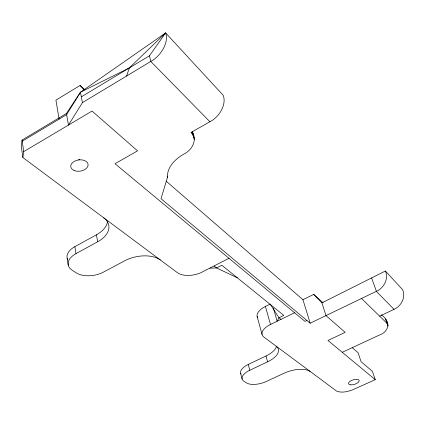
<?xml version="1.0" encoding="UTF-8"?>
<svg xmlns="http://www.w3.org/2000/svg" width="425" height="425" viewBox="0 0 425 425"><rect width="100%" height="100%" fill="white"/><g stroke="black" fill="none" stroke-linecap="round" stroke-linejoin="round"><path stroke-width="0.64" d="M194.283 139.533L192.557 132.117C197.136 140.739 192.079 150.036 183.993 154.025A35.721 22.562 -14.7 0 0 167.482 177.273L161.017 198.719L310.181 323.197L378.298 290.387A15.539 13.106 -42.4 0 0 385.39 271.017L402.587 289.653A14.96 12.851 -41.8 0 1 394.033 309.368L379.631 316.147M194.012 137.615L192.36 134.056L191 132.483L212.473 120.28A20.968 14.641 -45.4 0 0 223.178 95.258L165.633 32.906L80.458 92.236L66.422 113.496L22.079 140.059L21.25 145.993L22.854 157.542L177.299 272.606A18.96 10.567 -13.5 0 0 200.542 272.871L228.979 258.304M381.283 314.851C391.005 321.374 389.603 331.686 378.771 335.336L342.247 352.304L327.978 340.462L345.158 332.377L325.991 315.616L321.906 302.86L313.735 294.403L302.929 299.683L166.175 181.167M22.854 157.542L23.699 151.635L22.079 140.059M126.597 76.118L129.296 67.936L165.633 32.906A22.897 14.806 -45.9 0 1 153.51 59.792L82.423 102.643L68.457 125.093L23.699 151.635M129.296 67.936L80.458 92.236L66.624 114.638L22.249 141.196M82.423 102.643L81.329 96.858L149.435 55.797L165.633 32.906L163.057 34.993M84.979 89.877L80.07 85.483L55.925 100.146L59.123 119.133M67.676 259.712A19.959 11.496 -9.2 0 1 74.858 246.654L96.422 234.807A27.848 16.777 -8.7 0 0 107.483 221.786M160.31 259.957A25.697 14.36 -11.4 0 0 124.647 260.812L103.535 272.085A19.938 11.326 -9.5 0 1 76.187 272.85L72.197 270.268A20.049 11.438 -9.3 0 1 76.006 253.608L97.681 241.761A27.981 16.692 -8.8 0 0 103.721 217.828M321.906 302.86L385.39 271.017M257.481 317.502A16.288 8.165 -15.9 0 1 265.418 306.452L270.183 304.103M352.155 347.629L358.073 352.697L361.08 361.728L372.422 371.312L375.259 379.668L352.41 389.922C347.459 391.68 341.737 393.152 336.648 391.127L263.882 337.067A16.474 8.001 -15.9 0 1 270.507 324.456L294.594 312.757M306.919 320.477L305.001 321.396L115.01 163.721L137.551 150.848L92.039 111.052L68.457 125.093L66.422 113.496M240.996 374.085A15.348 7.044 -15 0 1 248.248 364.443L266.002 355.996A21.186 10.072 -15.1 0 0 276.563 346.481M310.154 371.514A20.007 8.851 -15.9 0 0 283.852 373.304L266.422 381.438A15.337 6.938 -15 0 1 246.341 382.856L243.918 381.289A15.401 6.991 -15 0 1 249.767 370.26L267.601 361.818A21.266 10.003 -15.1 0 0 276.181 346.226M209.907 268.138L216.591 267.957L221.845 265.253L283.82 315.419L278.986 317.767L277.142 321.231L273.36 308.072M237.416 277.86L216.591 267.957L214.11 265.976M280.989 319.366L278.986 317.767L270.555 304.677M342.247 352.304L375.259 379.668M313.735 294.403L323.138 302.807M361.558 298.541L387.026 323.34L388.025 325.008M394.033 309.368L376.428 291.412L371.599 277.934M209.923 121.752L150.859 61.54L149.435 55.797M80.07 85.483L84.054 89.802M386.07 319.717L387.653 324.126M386.564 321.571L388.142 325.97M385.443 318.925L387.026 323.34M302.929 299.683L310.181 323.197M265.418 306.452L270.507 324.456M257.125 316.498L262.055 334.39M266.002 355.996L267.601 361.818M192.233 131.495L193.37 135.777M191.872 132.223L192.36 134.056M248.248 364.443L249.767 370.26M240.635 373.23L242.112 379.01M167.195 176.067L167.482 177.273M80.458 92.236L81.329 96.858M96.422 234.807L97.681 241.761M74.858 246.654L76.006 253.608M67.161 258.273L68.26 265.195M79.688 159.566A8.659 5.706 -7.9 0 1 78.588 159.805M74.115 170.494A8.728 5.668 -8.1 0 0 88.023 165.607A8.728 5.668 -8.1 0 0 76.128 160.544A8.728 5.668 -8.1 0 0 74.115 170.494M350.668 384.859A5.557 2.359 -17.3 0 0 359.173 381.028A5.557 2.359 -17.3 0 0 351.719 380.375A5.557 2.359 -17.3 0 0 350.668 384.859"/></g></svg>
